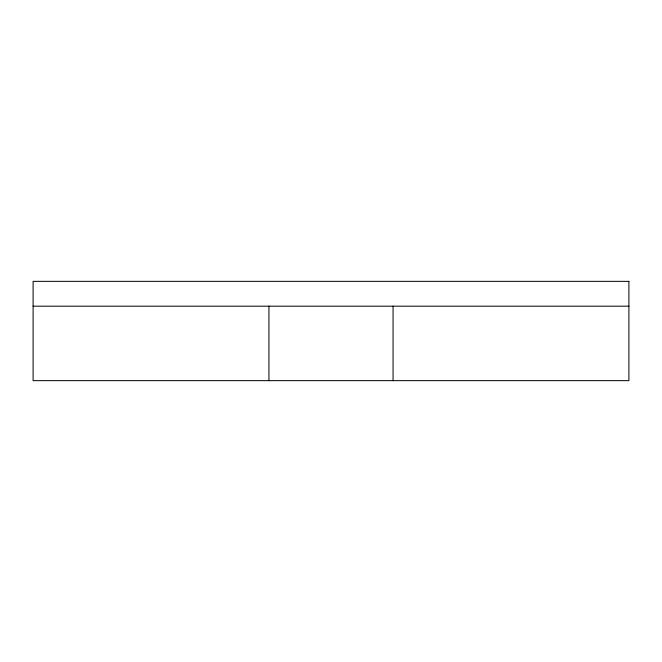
<?xml version="1.0" encoding="UTF-8"?>
<svg xmlns="http://www.w3.org/2000/svg" width="662" height="662" viewBox="0 0 662 662"><rect width="100%" height="100%" fill="white"/><g stroke="black" fill="none" stroke-linecap="round" stroke-linejoin="round"><path stroke-width="0.99" d="M33.1 306.175L628.9 306.175M393.062 306.175L393.062 380.65M268.938 306.175L268.938 380.65M628.9 281.35L33.1 281.35L33.1 380.65L628.9 380.65L628.9 281.35"/></g></svg>
